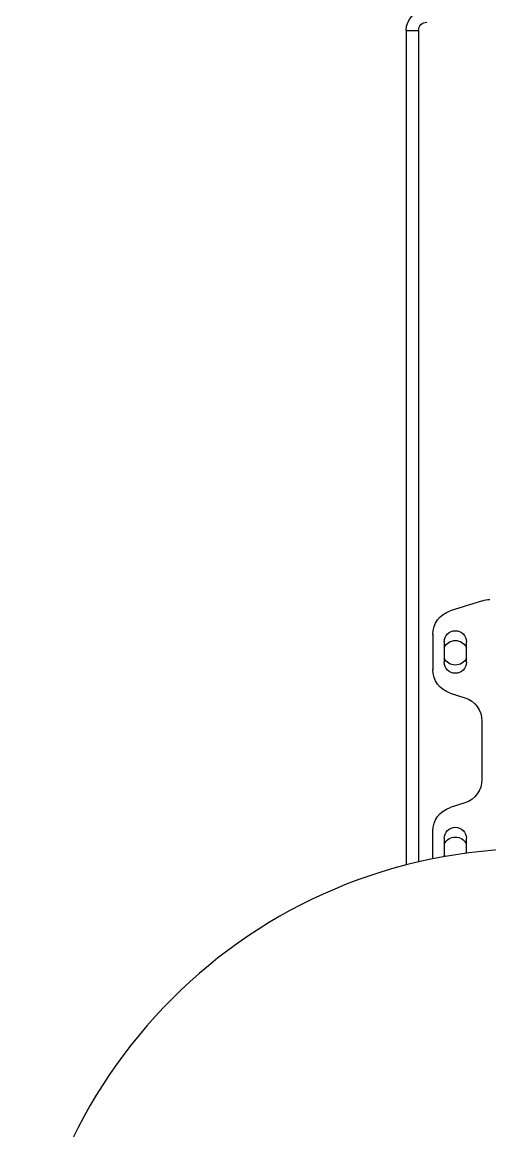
# Model space of a CAD drawing. Header units: millimetres. Extents: x 6622 to 532820, y 3370 to 359312.
# Drawn here: x 462686.7 to 462800.9, y 346558.9 to 346829.7 of the extents above; entities that cross this region are included whole.
import ezdxf

# ---------------------------------------------------------------- set-up
doc = ezdxf.new("R2010")
doc.units = ezdxf.units.MM

# ---------------------------------------------------------------- blocks, each defined once
blk = doc.blocks.new('A$C3E973D8C')
at = {"color": 2, "linetype": 'Continuous', "lineweight": 25}
for p, q in [((2219.5, 579.55), (2216.5, 579.55)), ((2216.5, 579.55), (2216.5, 376.47)), ((2219.5, 579.55), (2219.5, 375.74)), ((2200.88, 440.27), (2208.8, 437.77)), ((2213, 432.05), (2213, 423.45)), ((2204.8, 425.25), (2204.8, 430.25)), ((2210.2, 430.25), (2210.2, 425.25)), ((2208.8, 417.73), (2205.2, 416.59)), ((2201, 410.87), (2201, 396.63)), ((2205.2, 390.91), (2208.8, 389.77)), ((2204.8, 378.6), (2204.8, 382.25)), ((2210.2, 382.25), (2210.2, 377.76)), ((2213, 377.23), (2213, 384.05)), ((2209.94, 377.8), (2210.2, 378.24))]:
    blk.add_line(p, q, dxfattribs=at)
blk.add_circle((2188.31, 254.69), 125, dxfattribs=at)
for centre, radius, start, end in [((2214.5, 579.55), 5, 0, 90), ((2214.5, 579.55), 2, 0, 90), ((2199.08, 434.55), 6, 72.4955, 90), ((2207, 432.05), 6, 0, 72.4955), ((2207.5, 430.25), 2.7, 0, 180), ((2207.5, 427.55), 3, 25.8419, 154.1581), ((2207.5, 427.55), 3, 205.8419, 334.1581), ((2207.5, 425.25), 2.7, 180, 0), ((2207, 423.45), 6, 287.5045, 0), ((2207, 410.87), 6, 107.5045, 180), ((2207, 396.63), 6, 180, 252.4955), ((2207, 384.05), 6, 0, 72.4955), ((2207.5, 382.25), 2.7, 0, 180), ((2207.5, 379.55), 3, 25.8419, 154.1581)]:
    blk.add_arc(centre, radius, start, end, dxfattribs=at)

msp = doc.modelspace()

# ---------------------------------------------------------------- block references
at = {"extrusion": (0, 0, -1), "zscale": -1}
msp.add_blockref('A$C3E973D8C', (-465000, 346248.121), dxfattribs=at)

doc.saveas('drawing.dxf')
